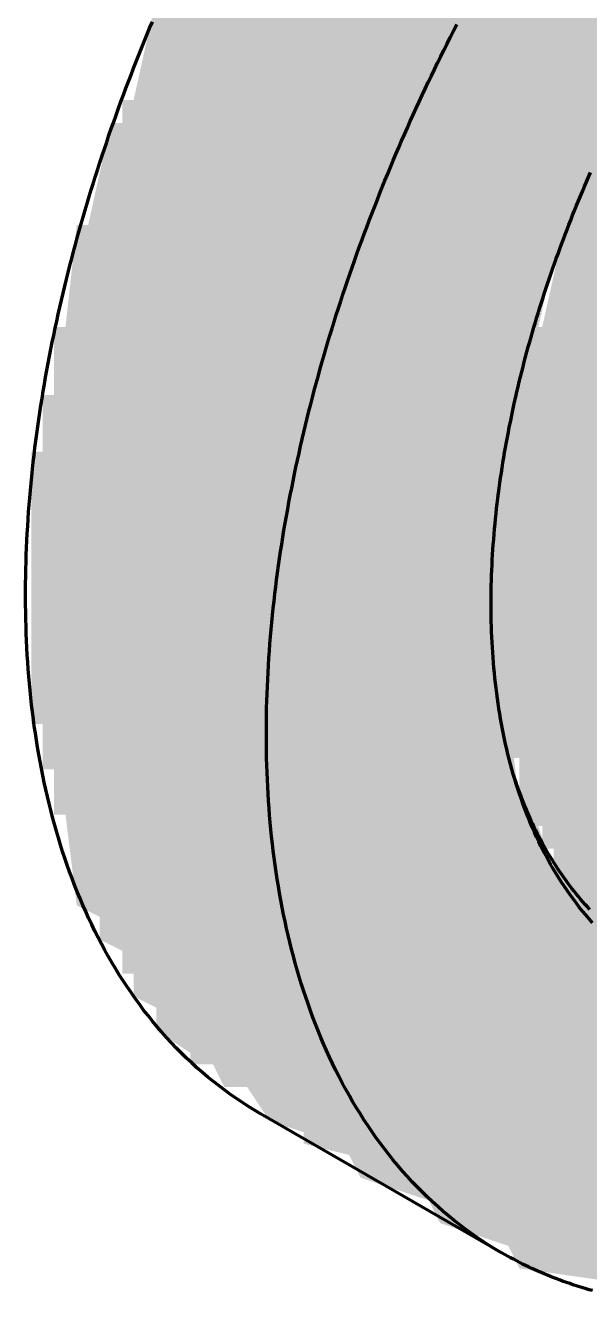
# Model space of a CAD drawing. Header units: millimetres. Extents: x 0 to 420, y 0 to 297.
# Drawn here: x 203.97 to 208.93, y 181.47 to 192.73 of the extents above; entities that cross this region are included whole.
import ezdxf

# ---------------------------------------------------------------- set-up
doc = ezdxf.new("R2010")
doc.units = ezdxf.units.MM
doc.layers.add('01-VISIBLE', color=7, linetype='CONTINUOUS', lineweight=70)
doc.layers.add('13-GRAFICA', color=30, linetype='CONTINUOUS', lineweight=18)

msp = doc.modelspace()

# ---------------------------------------------------------------- hatches: boundary and pattern name
at = {"layer": '13-GRAFICA', "true_color": 0x202020}
h = msp.add_hatch(color=7, dxfattribs=at)
h.dxf.hatch_style = 1
h.paths.add_polyline_path([(204.2185, 185.7682), (204.2185, 186.1682), (204.1185, 186.1682), (204.1185, 186.5682), (204.0185, 186.5682), (204.0185, 188.9682), (204.1185, 188.9682), (204.1185, 189.4682), (204.2185, 189.4682), (204.2185, 190.0682), (204.3185, 190.0682), (204.4185, 190.9682), (204.5185, 190.9682), (204.7185, 191.8682), (204.8185, 191.8682), (204.8185, 192.0682), (204.9185, 192.0682), (205.1185, 192.9682), (205.2185, 192.9682), (205.2185, 193.1682), (205.3185, 193.1682), (205.5185, 193.7682), (205.7185, 193.8682), (205.7185, 194.0682), (205.8185, 194.0682), (205.8185, 194.2682), (205.9185, 194.2682), (205.9185, 194.4682), (206.0185, 194.4682), (206.0185, 194.6682), (206.1185, 194.6682), (206.3185, 195.2682), (206.4185, 195.2682), (206.4185, 195.3682), (206.6185, 195.4682), (206.6185, 195.6682), (206.9185, 195.8682), (206.9185, 196.0682), (207.1185, 196.1682), (207.1185, 196.3682), (207.4185, 196.5682), (207.4185, 196.7682), (207.7185, 196.9682), (207.7185, 197.1682), (207.8185, 197.1682), (209.4185, 198.8682), (209.6185, 198.8682), (209.7185, 199.0682), (209.9185, 199.0682), (210.1185, 199.3682), (210.3185, 199.3682), (210.3185, 199.4682), (210.4185, 199.4682), (210.5185, 199.6682), (210.7185, 199.6682), (210.8185, 199.8682), (211.0185, 199.8682), (211.0185, 199.9682), (211.2185, 199.9682), (211.2185, 200.0682), (211.4185, 200.0682), (211.4185, 200.1682), (211.6185, 200.1682), (211.6185, 200.2682), (211.8185, 200.2682), (211.8185, 200.3682), (212.1185, 200.3682), (212.1185, 200.4682), (212.3185, 200.4682), (212.3185, 200.5682), (212.5185, 200.5682), (212.5185, 200.6682), (213.6185, 200.7682), (213.6185, 200.8682), (214.8185, 200.8682), (214.8185, 200.7682), (215.2185, 200.7682), (215.2185, 200.6682), (215.7185, 200.6682), (215.7185, 200.5682), (215.9185, 200.5682), (216.0185, 200.3682), (216.2185, 200.3682), (216.2185, 200.2682), (216.6185, 200.1682), (216.7185, 199.9682), (217.3185, 199.7682), (217.4185, 199.5682), (217.8185, 199.4682), (217.9185, 199.2682), (218.1185, 199.2682), (218.3185, 198.9682), (218.5185, 198.9682), (218.7185, 198.6682), (218.9185, 198.6682), (218.9185, 198.5682), (219.1185, 198.4682), (219.2185, 198.0682), (219.4185, 197.9682), (219.5185, 197.5682), (219.6185, 197.5682), (219.7185, 197.2682), (219.8185, 197.2682), (219.8185, 196.8682), (219.9185, 196.8682), (219.9185, 196.4682), (220.0185, 196.4682), (220.0185, 196.0682), (220.1185, 196.0682), (220.1185, 195.6682), (220.2185, 195.6682), (220.2185, 193.5682), (220.1185, 193.5682), (220.1185, 193.0682), (220.0185, 193.0682), (220.0185, 192.5682), (219.9185, 192.5682), (219.8185, 191.4682), (219.7185, 191.4682), (219.7185, 191.1682), (219.6185, 191.1682), (219.6185, 190.9682), (219.5185, 190.9682), (219.5185, 190.6682), (219.4185, 190.6682), (219.2185, 189.7682), (219.1185, 189.7682), (219.1185, 189.5682), (219.0185, 189.5682), (219.0185, 189.2682), (218.9185, 189.2682), (218.9185, 189.0682), (218.8185, 189.0682), (218.8185, 188.8682), (218.7185, 188.8682), (218.7185, 188.6682), (218.6185, 188.6682), (218.5185, 188.3682), (217.0185, 189.2682), (217.1185, 189.5682), (217.2185, 189.5682), (217.2185, 189.7682), (217.3185, 189.7682), (217.4185, 190.3682), (217.5185, 190.3682), (217.5185, 190.5682), (217.6185, 190.5682), (217.7185, 191.1682), (217.8185, 191.1682), (217.9185, 192.0682), (218.0185, 192.0682), (218.0185, 192.6682), (218.1185, 192.6682), (218.1185, 194.3682), (218.0185, 194.3682), (217.9185, 195.2682), (217.8185, 195.2682), (217.8185, 195.5682), (217.6185, 195.6682), (217.6185, 195.8682), (217.5185, 195.8682), (217.5185, 196.0682), (217.3185, 196.1682), (217.2185, 196.4682), (217.0185, 196.4682), (217.0185, 196.5682), (216.9185, 196.5682), (216.8185, 196.7682), (216.6185, 196.7682), (216.5185, 196.9682), (215.6185, 197.0682), (215.6185, 197.1682), (215.4185, 197.1682), (215.4185, 197.0682), (214.2185, 196.9682), (214.2185, 196.8682), (214.0185, 196.8682), (214.0185, 196.7682), (213.8185, 196.7682), (213.8185, 196.6682), (213.5185, 196.6682), (213.5185, 196.5682), (213.1185, 196.4682), (213.0185, 196.2682), (212.8185, 196.2682), (212.7185, 196.0682), (212.5185, 196.0682), (212.3185, 195.7682), (212.1185, 195.7682), (212.1185, 195.6682), (210.6185, 194.2682), (210.6185, 194.0682), (210.3185, 193.8682), (210.3185, 193.6682), (210.1185, 193.5682), (210.1185, 193.3682), (209.8185, 193.1682), (209.6185, 192.5682), (209.4185, 192.4682), (209.4185, 192.2682), (209.3185, 192.2682), (209.3185, 192.0682), (209.2185, 192.0682), (209.2185, 191.8682), (209.1185, 191.8682), (209.1185, 191.6682), (209.0185, 191.6682), (209.0185, 191.4682), (208.9185, 191.4682), (208.9185, 191.1682), (208.8185, 191.1682), (208.8185, 190.9682), (208.7185, 190.9682), (208.7185, 190.6682), (208.6185, 190.6682), (208.4185, 189.7682), (208.3185, 189.7682), (208.3185, 189.1682), (208.2185, 189.1682), (208.2185, 188.6682), (208.1185, 188.6682), (208.1185, 186.6682), (208.2185, 186.6682), (208.3185, 185.8682), (208.4185, 185.8682), (208.6185, 185.2682), (208.8185, 185.1682), (208.9185, 184.7682), (209.1185, 184.7682), (209.2185, 184.5682), (209.4185, 184.5682), (209.6185, 184.2682), (209.9185, 184.2682), (209.9185, 184.1682), (210.4185, 184.1682), (210.4185, 184.0682), (211.8185, 184.1682), (211.8185, 184.2682), (212.3185, 184.3682), (212.3185, 184.4682), (212.5185, 184.4682), (212.5185, 184.5682), (212.7185, 184.5682), (212.7185, 184.6682), (213.0185, 184.6682), (213.0185, 184.7682), (213.3185, 184.8682), (213.5185, 185.1682), (213.7185, 185.1682), (213.8185, 185.3682), (214.0185, 185.3682), (214.0185, 185.4682), (215.6185, 186.9682), (215.6185, 187.1682), (215.9185, 187.3682), (215.9185, 187.5682), (216.1185, 187.6682), (216.1185, 187.8682), (216.3185, 187.8682), (216.3185, 187.7682), (216.7185, 187.6682), (216.8185, 187.4682), (217.0185, 187.4682), (217.0185, 187.3682), (217.4185, 187.2682), (217.5185, 187.0682), (217.7185, 187.0682), (217.7185, 186.8682), (217.6185, 186.8682), (217.6185, 186.7682), (217.4185, 186.6682), (217.4185, 186.4682), (217.1185, 186.2682), (217.1185, 186.0682), (217.0185, 186.0682), (216.9185, 185.7682), (216.6185, 185.5682), (216.6185, 185.3682), (216.5185, 185.3682), (214.6185, 183.3682), (214.4185, 183.3682), (214.3185, 183.1682), (214.1185, 183.1682), (213.9185, 182.8682), (213.7185, 182.8682), (213.6185, 182.6682), (213.4185, 182.6682), (213.2185, 182.3682), (212.9185, 182.3682), (212.9185, 182.2682), (212.7185, 182.2682), (212.7185, 182.1682), (212.5185, 182.1682), (212.5185, 182.0682), (212.3185, 182.0682), (212.3185, 181.9682), (212.0185, 181.9682), (212.0185, 181.8682), (211.8185, 181.8682), (211.8185, 181.7682), (211.6185, 181.7682), (211.6185, 181.6682), (210.4185, 181.5682), (210.4185, 181.4682), (209.0185, 181.5682), (209.0185, 181.6682), (208.3185, 181.7682), (208.2185, 181.9682), (207.6185, 182.1682), (207.5185, 182.3682), (206.9185, 182.5682), (206.8185, 182.7682), (206.4185, 182.8682), (206.4185, 182.9682), (206.1185, 183.0682), (205.9185, 183.3682), (205.7185, 183.3682), (205.6185, 183.5682), (205.4185, 183.5682), (205.4185, 183.6682), (205.1185, 183.8682), (205.1185, 184.0682), (204.9185, 184.1682), (204.9185, 184.3682), (204.8185, 184.3682), (204.8185, 184.5682), (204.6185, 184.6682), (204.6185, 184.8682), (204.4185, 184.9682), (204.3185, 185.7682)])
at = {"layer": '13-GRAFICA', "true_color": 0xa5a8ac}
h = msp.add_hatch(color=7, dxfattribs=at)
h.dxf.hatch_style = 1
h.paths.add_polyline_path([(209.6185, 184.3682), (209.5185, 184.3682), (209.4185, 184.5682), (209.2185, 184.5682), (209.1185, 184.7682), (208.9185, 184.7682), (208.8185, 185.1682), (208.6185, 185.2682), (208.6185, 185.4682), (208.5185, 185.4682), (208.5185, 185.6682), (208.4185, 185.6682), (208.4185, 185.8682), (208.3185, 185.8682), (208.3185, 186.2682), (208.2185, 186.2682), (208.2185, 186.6682), (208.1185, 186.6682), (208.1185, 188.6682), (208.2185, 188.6682), (208.2185, 189.1682), (208.3185, 189.1682), (208.3185, 189.7682), (208.4185, 189.7682), (208.4185, 190.0682), (208.5185, 190.0682), (208.7185, 190.9682), (208.8185, 190.9682), (208.8185, 191.1682), (208.9185, 191.1682), (208.9185, 191.4682), (209.0185, 191.4682), (209.0185, 191.6682), (209.1185, 191.6682), (209.1185, 191.8682), (209.2185, 191.8682), (209.4185, 192.4682), (209.6185, 192.5682), (209.8185, 193.1682), (210.1185, 193.3682), (210.1185, 193.5682), (210.2185, 193.5682), (210.3185, 193.8682), (210.6185, 194.0682), (210.6185, 194.2682), (210.7185, 194.2682), (212.1185, 195.7682), (212.3185, 195.7682), (212.5185, 196.0682), (212.7185, 196.0682), (212.7185, 196.1682), (213.0185, 196.2682), (213.1185, 196.4682), (213.3185, 196.4682), (213.3185, 196.5682), (213.5185, 196.5682), (213.5185, 196.6682), (213.8185, 196.6682), (213.8185, 196.7682), (214.0185, 196.7682), (214.0185, 196.8682), (214.2185, 196.8682), (214.2185, 196.9682), (214.6185, 196.9682), (214.6185, 197.0682), (215.4185, 197.0682), (215.4185, 197.1682), (215.6185, 197.1682), (215.6185, 197.0682), (216.5185, 196.9682), (216.5185, 196.8682), (216.8185, 196.7682), (217.0185, 196.4682), (217.2185, 196.4682), (217.3185, 196.1682), (217.5185, 196.0682), (217.6185, 195.6682), (217.8185, 195.5682), (217.9185, 194.8682), (218.0185, 194.8682), (218.0185, 194.3682), (218.1185, 194.3682), (218.1185, 192.6682), (218.0185, 192.6682), (218.0185, 192.0682), (217.9185, 192.0682), (217.8185, 191.1682), (217.7185, 191.1682), (217.7185, 190.8682), (217.6185, 190.8682), (217.6185, 190.5682), (217.5185, 190.5682), (217.5185, 190.3682), (217.4185, 190.3682), (217.4185, 190.0682), (217.3185, 190.0682), (217.3185, 189.7682), (217.2185, 189.7682), (217.1185, 189.3682), (216.9185, 189.2682), (216.9185, 189.3682), (216.5185, 189.4682), (216.4185, 189.6682), (215.8185, 189.8682), (215.7185, 190.0682), (215.3185, 190.1682), (215.2185, 190.3682), (215.0185, 190.3682), (215.0185, 190.4682), (214.6185, 190.5682), (214.5185, 190.7682), (214.1185, 190.8682), (214.0185, 191.1682), (213.9185, 191.1682), (213.7185, 191.4682), (213.2185, 191.4682), (213.2185, 191.3682), (213.0185, 191.3682), (213.0185, 191.2682), (212.8185, 191.1682), (212.8185, 190.9682), (212.6185, 190.8682), (212.5185, 190.3682), (212.4185, 190.3682), (212.5185, 189.7682), (212.8185, 189.6682), (212.8185, 189.5682), (213.4185, 189.5682), (213.5185, 189.3682), (213.7185, 189.3682), (213.7185, 189.2682), (214.1185, 189.1682), (214.2185, 188.9682), (214.8185, 188.7682), (214.9185, 188.5682), (215.5185, 188.3682), (215.6185, 188.1682), (215.8185, 188.1682), (215.8185, 188.0682), (216.1185, 187.9682), (216.1185, 187.6682), (216.0185, 187.6682), (215.9185, 187.3682), (215.6185, 187.1682), (215.6185, 186.9682), (215.5185, 186.9682), (214.0185, 185.3682), (213.8185, 185.3682), (213.7185, 185.1682), (213.5185, 185.1682), (213.5185, 185.0682), (213.4185, 185.0682), (213.3185, 184.8682), (213.1185, 184.8682), (213.0185, 184.6682), (212.7185, 184.6682), (212.7185, 184.5682), (212.5185, 184.5682), (212.5185, 184.4682), (212.3185, 184.4682), (212.3185, 184.3682), (212.0185, 184.3682), (212.0185, 184.2682), (211.8185, 184.2682), (211.8185, 184.1682), (211.1185, 184.1682), (211.1185, 184.0682), (210.4185, 184.0682), (210.4185, 184.1682), (209.9185, 184.1682), (209.9185, 184.2682), (209.6185, 184.2682)])

# ---------------------------------------------------------------- linework, layer by layer
at = {"layer": '01-VISIBLE'}
msp.add_line((208.1594, 181.9067), (206.038, 183.1314), dxfattribs=at)
for points in [[(206.038, 183.1314), (205.9837, 183.1635), (205.93, 183.1966), (205.877, 183.2306), (205.8246, 183.2657), (205.7728, 183.3017), (205.7218, 183.3388), (205.6714, 183.3767), (205.6218, 183.4156), (205.5729, 183.4554), (205.5247, 183.4961), (205.4773, 183.5377), (205.4306, 183.5801), (205.3847, 183.6233), (205.3396, 183.6674), (205.2953, 183.7122), (205.2518, 183.7579), (205.209, 183.8042), (205.1671, 183.8513), (205.126, 183.8991), (205.0857, 183.9476), (205.0462, 183.9968), (205.0075, 184.0466), (204.9696, 184.097), (204.9325, 184.148), (204.8963, 184.1996), (204.8608, 184.2517), (204.8262, 184.3044), (204.7923, 184.3576), (204.7593, 184.4113), (204.727, 184.4655), (204.6955, 184.5202), (204.6648, 184.5752), (204.6349, 184.6308), (204.6058, 184.6867), (204.5774, 184.743), (204.5498, 184.7997), (204.5229, 184.8567), (204.4968, 184.9141), (204.4714, 184.9718), (204.4468, 185.0299), (204.4228, 185.0882), (204.3996, 185.1469), (204.3771, 185.2058), (204.3553, 185.2649), (204.3341, 185.3243), (204.3137, 185.384), (204.2939, 185.4439), (204.2748, 185.504), (204.2564, 185.5643), (204.2386, 185.6248), (204.2214, 185.6854), (204.2049, 185.7463), (204.189, 185.8073), (204.1737, 185.8685), (204.1591, 185.9298), (204.145, 185.9913), (204.1315, 186.0529), (204.1187, 186.1146), (204.1064, 186.1765), (204.0946, 186.2384), (204.0835, 186.3005), (204.0729, 186.3627), (204.0628, 186.4249), (204.0533, 186.4873), (204.0443, 186.5497), (204.0358, 186.6122), (204.0279, 186.6747), (204.0205, 186.7373), (204.0136, 186.8), (204.0072, 186.8628), (204.0013, 186.9255), (203.9959, 186.9884), (203.991, 187.0512), (203.9865, 187.1141), (203.9825, 187.1771), (203.979, 187.24), (203.976, 187.303), (203.9734, 187.366), (203.9712, 187.429), (203.9695, 187.4921), (203.9682, 187.5551), (203.9674, 187.6182), (203.967, 187.6812), (203.967, 187.7443), (203.9675, 187.8073), (203.9683, 187.8704), (203.9696, 187.9334), (203.9713, 187.9965), (203.9733, 188.0595), (203.9758, 188.1225), (203.9787, 188.1855), (203.9819, 188.2485), (203.9856, 188.3114), (203.9896, 188.3744), (203.9939, 188.4373), (203.9987, 188.5002), (204.0038, 188.563), (204.0093, 188.6258), (204.0152, 188.6886), (204.0214, 188.7514), (204.0279, 188.8141), (204.0348, 188.8768), (204.0421, 188.9394), (204.0497, 189.002), (204.0576, 189.0646), (204.0659, 189.1271), (204.0745, 189.1896), (204.0834, 189.252), (204.0927, 189.3144), (204.1022, 189.3767), (204.1121, 189.439), (204.1224, 189.5012), (204.1329, 189.5634), (204.1437, 189.6255), (204.1549, 189.6875), (204.1664, 189.7496), (204.1781, 189.8115), (204.1902, 189.8734), (204.2026, 189.9352), (204.2152, 189.997), (204.2282, 190.0587), (204.2414, 190.1204), (204.255, 190.182), (204.2688, 190.2435), (204.2829, 190.3049), (204.2973, 190.3663), (204.312, 190.4277), (204.3269, 190.4889), (204.3422, 190.5501), (204.3577, 190.6112), (204.3734, 190.6723), (204.3895, 190.7333), (204.4058, 190.7942), (204.4224, 190.855), (204.4392, 190.9158), (204.4564, 190.9765), (204.4737, 191.0371), (204.4914, 191.0977), (204.5093, 191.1581), (204.5274, 191.2185), (204.5458, 191.2788), (204.5645, 191.3391), (204.5834, 191.3992), (204.6025, 191.4593), (204.6219, 191.5193), (204.6416, 191.5792), (204.6615, 191.6391), (204.6816, 191.6988), (204.702, 191.7585), (204.7226, 191.8181), (204.7435, 191.8776), (204.7646, 191.937), (204.786, 191.9963), (204.8075, 192.0556), (204.8294, 192.1148), (204.8514, 192.1738), (204.8737, 192.2328), (204.8962, 192.2917), (204.9189, 192.3505), (204.9419, 192.4093), (204.9651, 192.4679), (204.9885, 192.5265), (205.0122, 192.5849), (205.0361, 192.6433), (205.0602, 192.7016), (205.0845, 192.7597)], [(208.1594, 181.9067), (208.1051, 181.9387), (208.0514, 181.9718), (207.9983, 182.0059), (207.9459, 182.041), (207.8942, 182.077), (207.8431, 182.114), (207.7927, 182.152), (207.7431, 182.1909), (207.6942, 182.2307), (207.646, 182.2714), (207.5986, 182.3129), (207.5519, 182.3553), (207.5061, 182.3986), (207.4609, 182.4426), (207.4166, 182.4875), (207.3731, 182.5331), (207.3304, 182.5795), (207.2884, 182.6266), (207.2473, 182.6744), (207.207, 182.7229), (207.1675, 182.772), (207.1288, 182.8218), (207.0909, 182.8722), (207.0538, 182.9233), (207.0176, 182.9748), (206.9821, 183.027), (206.9475, 183.0797), (206.9136, 183.1329), (206.8806, 183.1866), (206.8483, 183.2408), (206.8168, 183.2954), (206.7862, 183.3505), (206.7562, 183.406), (206.7271, 183.4619), (206.6987, 183.5182), (206.6711, 183.5749), (206.6442, 183.632), (206.6181, 183.6894), (206.5927, 183.7471), (206.5681, 183.8051), (206.5441, 183.8635), (206.5209, 183.9221), (206.4984, 183.981), (206.4766, 184.0402), (206.4555, 184.0996), (206.435, 184.1592), (206.4153, 184.2191), (206.3962, 184.2792), (206.3777, 184.3395), (206.3599, 184.4), (206.3428, 184.4607), (206.3262, 184.5216), (206.3103, 184.5826), (206.2951, 184.6438), (206.2804, 184.7051), (206.2663, 184.7666), (206.2529, 184.8282), (206.24, 184.8899), (206.2277, 184.9517), (206.216, 185.0137), (206.2048, 185.0758), (206.1942, 185.1379), (206.1841, 185.2002), (206.1746, 185.2625), (206.1656, 185.3249), (206.1572, 185.3874), (206.1492, 185.45), (206.1418, 185.5126), (206.1349, 185.5753), (206.1285, 185.638), (206.1226, 185.7008), (206.1172, 185.7636), (206.1123, 185.8265), (206.1078, 185.8894), (206.1038, 185.9523), (206.1003, 186.0153), (206.0973, 186.0783), (206.0947, 186.1413), (206.0925, 186.2043), (206.0908, 186.2673), (206.0896, 186.3304), (206.0887, 186.3934), (206.0883, 186.4565), (206.0884, 186.5195), (206.0888, 186.5826), (206.0897, 186.6457), (206.0909, 186.7087), (206.0926, 186.7717), (206.0947, 186.8348), (206.0971, 186.8978), (206.1, 186.9608), (206.1032, 187.0237), (206.1069, 187.0867), (206.1109, 187.1496), (206.1153, 187.2125), (206.12, 187.2754), (206.1251, 187.3383), (206.1306, 187.4011), (206.1365, 187.4639), (206.1427, 187.5266), (206.1492, 187.5893), (206.1561, 187.652), (206.1634, 187.7147), (206.171, 187.7773), (206.1789, 187.8398), (206.1872, 187.9023), (206.1958, 187.9648), (206.2047, 188.0272), (206.214, 188.0896), (206.2236, 188.1519), (206.2335, 188.2142), (206.2437, 188.2764), (206.2542, 188.3386), (206.2651, 188.4007), (206.2762, 188.4628), (206.2877, 188.5248), (206.2994, 188.5868), (206.3115, 188.6487), (206.3239, 188.7105), (206.3365, 188.7723), (206.3495, 188.834), (206.3627, 188.8956), (206.3763, 188.9572), (206.3901, 189.0187), (206.4042, 189.0802), (206.4186, 189.1416), (206.4333, 189.2029), (206.4482, 189.2642), (206.4635, 189.3254), (206.479, 189.3865), (206.4948, 189.4476), (206.5108, 189.5085), (206.5271, 189.5694), (206.5437, 189.6303), (206.5606, 189.6911), (206.5777, 189.7517), (206.5951, 189.8124), (206.6127, 189.8729), (206.6306, 189.9334), (206.6487, 189.9938), (206.6671, 190.0541), (206.6858, 190.1143), (206.7047, 190.1745), (206.7239, 190.2346), (206.7433, 190.2946), (206.7629, 190.3545), (206.7828, 190.4143), (206.803, 190.4741), (206.8233, 190.5337), (206.844, 190.5933), (206.8648, 190.6528), (206.8859, 190.7123), (206.9073, 190.7716), (206.9289, 190.8308), (206.9507, 190.89), (206.9727, 190.9491), (206.995, 191.0081), (207.0175, 191.067), (207.0403, 191.1258), (207.0632, 191.1845), (207.0864, 191.2432), (207.1099, 191.3017), (207.1335, 191.3602), (207.1574, 191.4185), (207.1815, 191.4768), (207.2058, 191.535), (207.2303, 191.5931), (207.2551, 191.6511), (207.2801, 191.709), (207.3053, 191.7668), (207.3307, 191.8245), (207.3564, 191.8821), (207.3822, 191.9396), (207.4083, 191.997), (207.4346, 192.0543), (207.4611, 192.1116), (207.4878, 192.1687), (207.5147, 192.2257), (207.5418, 192.2826), (207.5692, 192.3395), (207.5967, 192.3962), (207.6245, 192.4528), (207.6525, 192.5093), (207.6807, 192.5657), (207.709, 192.622), (207.7376, 192.6782), (207.7664, 192.7343)], [(208.9625, 184.816), (208.9323, 184.8499), (208.9027, 184.8843), (208.8737, 184.9192), (208.8452, 184.9546), (208.8174, 184.9905), (208.7901, 185.0268), (208.7634, 185.0635), (208.7373, 185.1006), (208.7118, 185.1382), (208.6868, 185.1761), (208.6624, 185.2144), (208.6386, 185.2531), (208.6154, 185.2921), (208.5927, 185.3314), (208.5706, 185.3711), (208.5491, 185.4111), (208.5281, 185.4513), (208.5077, 185.4919), (208.4878, 185.5327), (208.4685, 185.5738), (208.4497, 185.6151), (208.4314, 185.6567), (208.4136, 185.6984), (208.3964, 185.7405), (208.3797, 185.7827), (208.3635, 185.8251), (208.3478, 185.8677), (208.3326, 185.9105), (208.3178, 185.9534), (208.3036, 185.9965), (208.2899, 186.0398), (208.2766, 186.0832), (208.2638, 186.1268), (208.2514, 186.1705), (208.2395, 186.2143), (208.2281, 186.2582), (208.2171, 186.3023), (208.2065, 186.3464), (208.1964, 186.3907), (208.1867, 186.435), (208.1774, 186.4795), (208.1686, 186.524), (208.1601, 186.5686), (208.1521, 186.6133), (208.1444, 186.6581), (208.1372, 186.7029), (208.1303, 186.7478), (208.1239, 186.7927), (208.1178, 186.8377), (208.1121, 186.8827), (208.1067, 186.9278), (208.1018, 186.9729), (208.0972, 187.0181), (208.0929, 187.0633), (208.089, 187.1086), (208.0855, 187.1538), (208.0823, 187.1991), (208.0794, 187.2444), (208.0769, 187.2897), (208.0747, 187.3351), (208.0728, 187.3805), (208.0712, 187.4258), (208.07, 187.4712), (208.0691, 187.5166), (208.0685, 187.562), (208.0682, 187.6074), (208.0682, 187.6528), (208.0686, 187.6982), (208.0692, 187.7436), (208.0701, 187.789), (208.0713, 187.8344), (208.0728, 187.8798), (208.0746, 187.9251), (208.0766, 187.9705), (208.079, 188.0158), (208.0816, 188.0612), (208.0845, 188.1065), (208.0876, 188.1518), (208.091, 188.1971), (208.0947, 188.2423), (208.0987, 188.2875), (208.1029, 188.3327), (208.1074, 188.3779), (208.1121, 188.4231), (208.117, 188.4682), (208.1223, 188.5133), (208.1277, 188.5584), (208.1334, 188.6034), (208.1394, 188.6484), (208.1456, 188.6934), (208.152, 188.7384), (208.1587, 188.7833), (208.1656, 188.8281), (208.1727, 188.873), (208.1801, 188.9178), (208.1877, 188.9626), (208.1955, 189.0073), (208.2035, 189.052), (208.2117, 189.0966), (208.2202, 189.1412), (208.2289, 189.1858), (208.2378, 189.2303), (208.2469, 189.2748), (208.2563, 189.3192), (208.2658, 189.3636), (208.2755, 189.4079), (208.2855, 189.4522), (208.2957, 189.4965), (208.306, 189.5407), (208.3166, 189.5849), (208.3274, 189.629), (208.3383, 189.673), (208.3495, 189.717), (208.3609, 189.761), (208.3724, 189.8049), (208.3842, 189.8488), (208.3961, 189.8926), (208.4082, 189.9363), (208.4205, 189.98), (208.4331, 190.0237), (208.4458, 190.0672), (208.4586, 190.1108), (208.4717, 190.1543), (208.485, 190.1977), (208.4984, 190.2411), (208.512, 190.2844), (208.5258, 190.3276), (208.5398, 190.3708), (208.5539, 190.414), (208.5682, 190.4571), (208.5827, 190.5001), (208.5974, 190.543), (208.6123, 190.5859), (208.6273, 190.6288), (208.6425, 190.6716), (208.6579, 190.7143), (208.6734, 190.757), (208.6891, 190.7996), (208.705, 190.8421), (208.721, 190.8846), (208.7372, 190.927), (208.7536, 190.9693), (208.7701, 191.0116), (208.7868, 191.0538), (208.8037, 191.096), (208.8207, 191.1381), (208.8379, 191.1801), (208.8553, 191.222), (208.8728, 191.2639), (208.8905, 191.3058), (208.9083, 191.3475), (208.9263, 191.3892), (208.9444, 191.4308)], [(208.9372, 184.9326), (208.9166, 184.955), (208.8964, 184.9775), (208.8764, 185.0003), (208.8567, 185.0234), (208.8372, 185.0466), (208.818, 185.0701), (208.7991, 185.0938), (208.7804, 185.1177), (208.762, 185.1418), (208.7438, 185.1661), (208.726, 185.1906), (208.7083, 185.2153), (208.691, 185.2402), (208.6739, 185.2652), (208.6571, 185.2905), (208.6405, 185.3159), (208.6242, 185.3414), (208.6081, 185.3672), (208.5924, 185.3931), (208.5768, 185.4191), (208.5616, 185.4453), (208.5465, 185.4717), (208.5318, 185.4982), (208.5173, 185.5248), (208.503, 185.5516), (208.489, 185.5785), (208.4753, 185.6055), (208.4618, 185.6327), (208.4485, 185.66), (208.4355, 185.6874), (208.4227, 185.7149), (208.4102, 185.7425), (208.3979, 185.7702), (208.3858, 185.7981), (208.374, 185.826), (208.3625, 185.854), (208.3511, 185.8821), (208.34, 185.9104), (208.3291, 185.9387), (208.3185, 185.9671), (208.308, 185.9956), (208.2978, 186.0241), (208.2878, 186.0528), (208.2781, 186.0815), (208.2686, 186.1103)], [(208.9622, 181.5727), (208.9333, 181.5808), (208.9044, 181.5891), (208.8756, 181.5976), (208.8468, 181.6065), (208.8181, 181.6155), (208.7896, 181.6248), (208.761, 181.6344), (208.7326, 181.6442), (208.7043, 181.6542), (208.676, 181.6645), (208.6479, 181.6751), (208.6198, 181.6859), (208.5918, 181.6969), (208.564, 181.7082), (208.5362, 181.7197), (208.5085, 181.7315), (208.481, 181.7435), (208.4535, 181.7558), (208.4262, 181.7683), (208.3989, 181.781), (208.3718, 181.794), (208.3448, 181.8073), (208.318, 181.8208), (208.2912, 181.8345), (208.2646, 181.8485), (208.2381, 181.8627), (208.2117, 181.8771), (208.1855, 181.8918), (208.1594, 181.9067)]]:
    msp.add_lwpolyline(points, dxfattribs=at)

doc.saveas('drawing.dxf')
